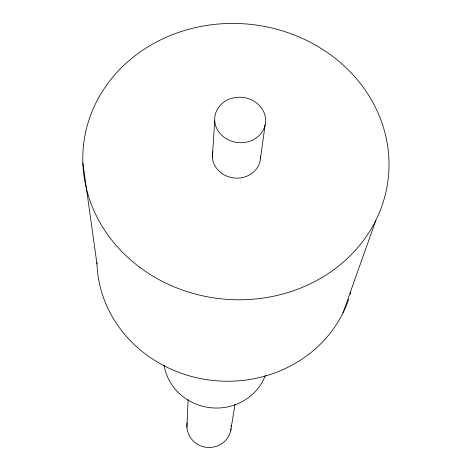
<?xml version="1.0" encoding="UTF-8"?>
<svg xmlns="http://www.w3.org/2000/svg" width="471" height="471" viewBox="0 0 471 471"><rect width="100%" height="100%" fill="white"/><g stroke="black" fill="none" stroke-linecap="round" stroke-linejoin="round"><path stroke-width="0.71" d="M186.922 427.091L188.088 399.443M212.386 157.326L214.717 120.894M265.167 124.674A25.493 22.702 5.8 0 1 223.56 136.878A25.493 22.702 5.8 0 1 231.673 98.351A25.493 22.702 5.8 0 1 265.167 124.674L260.116 160.894A24.121 21.707 5.8 0 1 231.826 177.649A24.121 21.707 5.8 0 1 212.81 151.674M230.796 430.276L235.005 404.318M343.041 312.809L375.858 220.316M82.861 162.966L96.979 264.013M231.025 428.898A22.166 21.466 5.8 0 1 206.086 447.273A22.166 21.466 5.8 0 1 187.105 422.881M231.196 425.384A22.166 21.466 5.8 0 1 231.196 426.791M260.528 156.649A24.121 21.707 5.8 0 1 260.439 158.786M265.361 375.428A52.528 49.961 5.8 0 1 210.926 407.762A52.528 49.961 5.8 0 1 164.061 365.178M350.818 292.132A128.924 119.404 5.8 0 1 350.23 294.257M348.687 299.185A128.924 119.404 5.8 0 1 207.699 379.797A128.924 119.404 5.8 0 1 96.938 262.565M139.94 267.428A153.263 138.015 5.8 0 0 387.215 185.651A153.263 138.015 5.8 0 0 180.558 31.745A153.263 138.015 5.8 0 0 139.94 267.428"/></g></svg>
